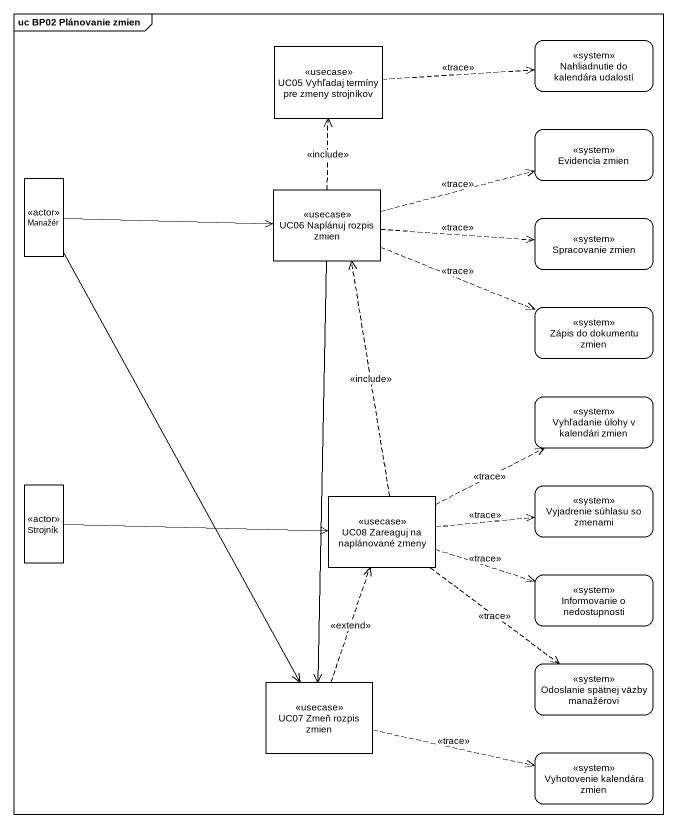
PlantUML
@startuml
mainframe uc BP02 Plánovanie zmien
hide empty description
state "Nahliadnutie do kalendára udalostí" as Nahliadnutie_do_kalendára <<system>>
state "UC05 Vyhľadaj termíny pre zmeny strojníkov" as UC05_Vyhľadaj_termíny_pre <<usecase>>
state "Evidencia zmien" as Evidencia_zmien <<system>>
state Manažér <<actor>>
state "UC06 Naplánuj rozpis zmien" as UC06_Naplánuj_rozpis_zmien <<usecase>>
state "Spracovanie zmien" as Spracovanie_zmien <<system>>
state "Zápis do dokumentu zmien" as Zápis_do_dokumentu_zmien <<system>>
state "Vyhľadanie úlohy v kalendári zmien" as Vyhľadanie_úlohy_v <<system>>
state Strojník <<actor>>
state "UC08 Zareaguj na naplánované zmeny" as UC08_Zareaguj_na <<usecase>>
state "Vyjadrenie súhlasu so zmenami" as Vyjadrenie_súhlasu_so <<system>>
state "Informovanie o nedostupnosti" as Informovanie_o_nedostupnosti <<system>>
state "Odoslanie spätnej väzby manažérovi" as Odoslanie_spätnej_väzby <<system>>
state "UC07 Zmeň rozpis zmien" as UC07_Zmeň_rozpis_zmien <<usecase>>
state "Vyhotovenie kalendára zmien" as Vyhotovenie_kalendára_zmien <<system>>
UC05_Vyhľadaj_termíny_pre -right[dashed]-> Nahliadnutie_do_kalendára : <<trace>>
Manažér -right-> UC06_Naplánuj_rozpis_zmien
Manažér --> UC07_Zmeň_rozpis_zmien
UC06_Naplánuj_rozpis_zmien -up[dashed]-> UC05_Vyhľadaj_termíny_pre : <<include>>
UC06_Naplánuj_rozpis_zmien -right[dashed]-> Evidencia_zmien : <<trace>>
UC06_Naplánuj_rozpis_zmien -right[dashed]-> Spracovanie_zmien : <<trace>>
UC06_Naplánuj_rozpis_zmien -right[dashed]-> Zápis_do_dokumentu_zmien : <<trace>>
UC06_Naplánuj_rozpis_zmien --> UC07_Zmeň_rozpis_zmien
Strojník -right-> UC08_Zareaguj_na
UC08_Zareaguj_na -up[dashed]-> UC06_Naplánuj_rozpis_zmien : <<include>>
UC08_Zareaguj_na -right[dashed]-> Vyhľadanie_úlohy_v : <<trace>>
UC08_Zareaguj_na -right[dashed]-> Vyjadrenie_súhlasu_so : <<trace>>
UC08_Zareaguj_na -right[dashed]-> Informovanie_o_nedostupnosti : <<trace>>
UC08_Zareaguj_na -[dashed]-> Odoslanie_spätnej_väzby : <<trace>>
UC07_Zmeň_rozpis_zmien -up[dashed]-> UC08_Zareaguj_na : <<extend>>
UC07_Zmeň_rozpis_zmien -right[dashed]-> Vyhotovenie_kalendára_zmien : <<trace>>
@enduml
